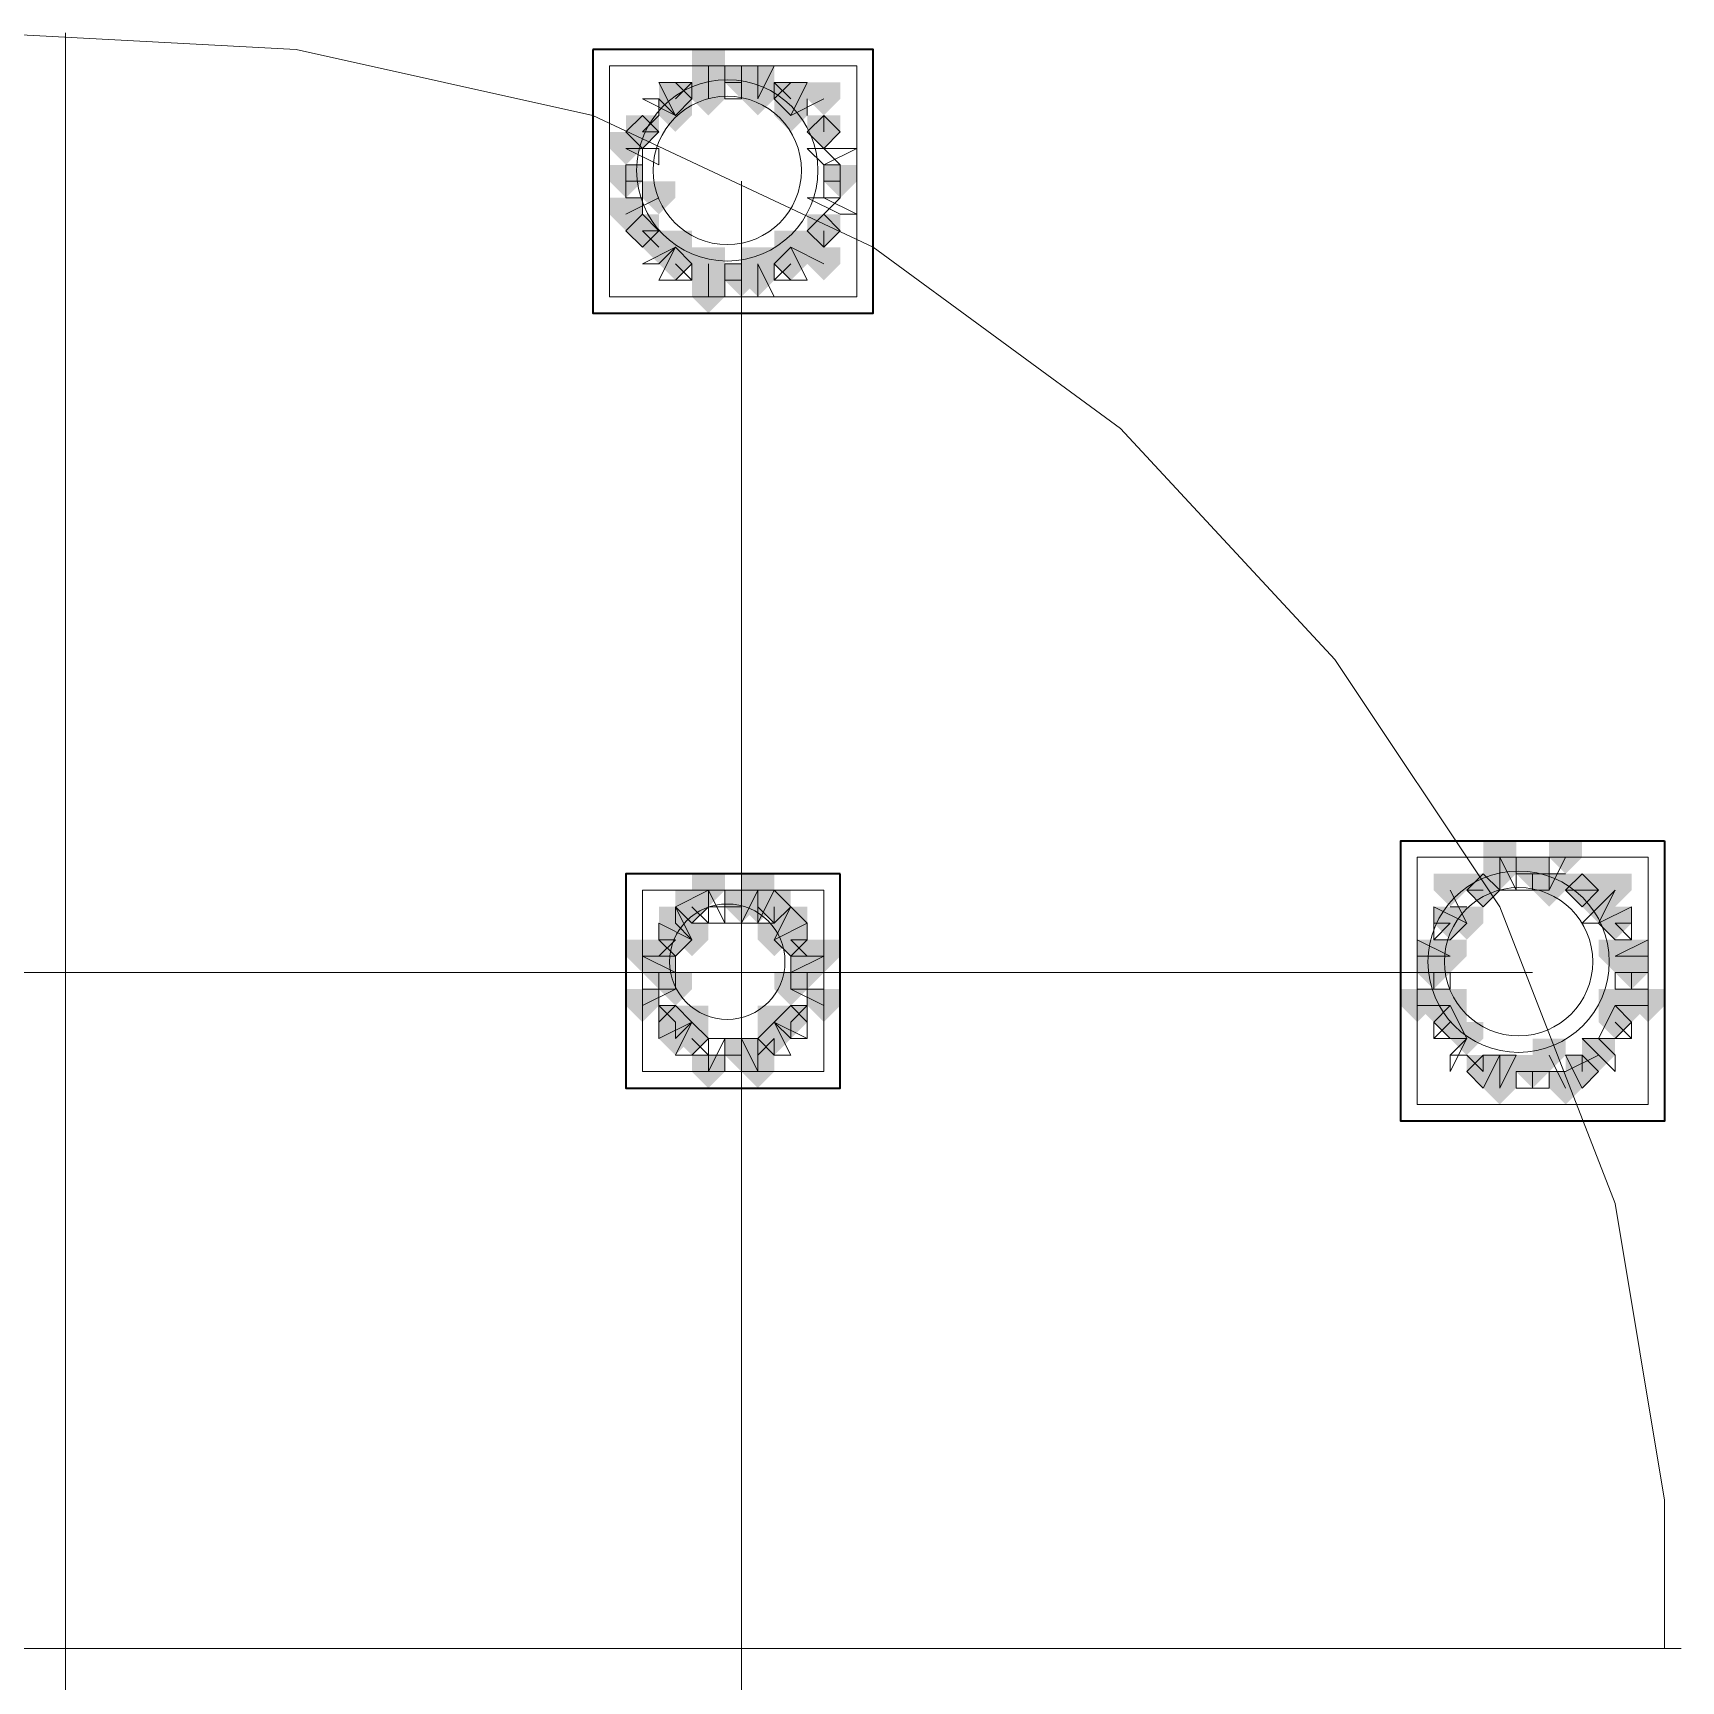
# Model space of a CAD drawing. Header units: millimetres. Extents: x 2315 to 4619, y 1334 to 1897.
# Drawn here: x 4087.93 to 4094.03, y 1554.59 to 1560.69 of the extents above; entities that cross this region are included whole.
import ezdxf

# ---------------------------------------------------------------- set-up
doc = ezdxf.new("R2010")
doc.units = ezdxf.units.MM
for name, color, linetype, true_color in [('PDF_10', 7, 'Continuous', 0x00b85c), ('PDF_AXIS', 7, 'Continuous', 0x00b85c), ('PDF_柱构件', 7, 'Continuous', 0x00b85c), ('PDF_转运站初步方案', 7, 'Continuous', 0x00b85c)]:
    doc.layers.add(name, color=color, linetype=linetype, true_color=true_color)
doc.layers.add('PDF_中心线层', color=1, linetype='Continuous')
doc.layers.add('PDF_粗实线层', color=7, linetype='Continuous')

msp = doc.modelspace()

# ---------------------------------------------------------------- hatches: boundary and pattern name
at = {"layer": 'PDF_10', "transparency": 33554559}
for points in [[(4090.5513, 1560.5703), (4090.4902, 1560.5703), (4090.4902, 1560.5093), (4090.5513, 1560.4482), (4090.6123, 1560.5093), (4090.6123, 1560.5703)], [(4090.5513, 1560.5703), (4090.4902, 1560.5703), (4090.4902, 1560.5093), (4090.5513, 1560.4482), (4090.6123, 1560.5093), (4090.6123, 1560.5703)], [(4090.3069, 1560.5093), (4090.2458, 1560.5093), (4090.2458, 1560.4482), (4090.3069, 1560.3871), (4090.368, 1560.4482), (4090.368, 1560.5093)], [(4090.3069, 1560.5093), (4090.2458, 1560.5093), (4090.2458, 1560.4482), (4090.3069, 1560.3871), (4090.368, 1560.4482), (4090.368, 1560.5093)], [(4090.7345, 1560.5093), (4090.6734, 1560.5093), (4090.6734, 1560.4482), (4090.7345, 1560.3871), (4090.7956, 1560.4482), (4090.7956, 1560.5093)], [(4090.7345, 1560.5093), (4090.6734, 1560.5093), (4090.6734, 1560.4482), (4090.7345, 1560.3871), (4090.7956, 1560.4482), (4090.7956, 1560.5093)], [(4090.1848, 1560.3871), (4090.1237, 1560.3871), (4090.1237, 1560.326), (4090.1848, 1560.2649), (4090.2458, 1560.326), (4090.2458, 1560.3871)], [(4090.1848, 1560.3871), (4090.1237, 1560.3871), (4090.1237, 1560.326), (4090.1848, 1560.2649), (4090.2458, 1560.326), (4090.2458, 1560.3871)], [(4090.8567, 1560.3871), (4090.7956, 1560.3871), (4090.7956, 1560.326), (4090.8567, 1560.2649), (4090.9177, 1560.326), (4090.9177, 1560.3871)], [(4090.8567, 1560.3871), (4090.7956, 1560.3871), (4090.7956, 1560.326), (4090.8567, 1560.2649), (4090.9177, 1560.326), (4090.9177, 1560.3871)], [(4090.8567, 1560.3871), (4090.7956, 1560.3871), (4090.7956, 1560.326), (4090.8567, 1560.2649), (4090.9177, 1560.326), (4090.9177, 1560.3871)], [(4090.1237, 1560.2039), (4090.0626, 1560.2039), (4090.0626, 1560.1428), (4090.1237, 1560.0817), (4090.1848, 1560.1428), (4090.1848, 1560.2039)], [(4090.1237, 1560.2039), (4090.0626, 1560.2039), (4090.0626, 1560.1428), (4090.1237, 1560.0817), (4090.1848, 1560.1428), (4090.1848, 1560.2039)], [(4090.9177, 1560.2039), (4090.8567, 1560.2039), (4090.8567, 1560.1428), (4090.9177, 1560.0817), (4090.9788, 1560.1428), (4090.9788, 1560.2039)], [(4090.9177, 1560.2039), (4090.8567, 1560.2039), (4090.8567, 1560.1428), (4090.9177, 1560.0817), (4090.9788, 1560.1428), (4090.9788, 1560.2039)], [(4090.1848, 1560.0206), (4090.1237, 1560.0206), (4090.1237, 1559.9595), (4090.1848, 1559.8985), (4090.2458, 1559.9595), (4090.2458, 1560.0206)], [(4090.1848, 1560.0206), (4090.1237, 1560.0206), (4090.1237, 1559.9595), (4090.1848, 1559.8985), (4090.2458, 1559.9595), (4090.2458, 1560.0206)], [(4090.8567, 1560.0206), (4090.7956, 1560.0206), (4090.7956, 1559.9595), (4090.8567, 1559.8985), (4090.9177, 1559.9595), (4090.9177, 1560.0206)], [(4090.8567, 1560.0206), (4090.7956, 1560.0206), (4090.7956, 1559.9595), (4090.8567, 1559.8985), (4090.9177, 1559.9595), (4090.9177, 1560.0206)], [(4090.8567, 1560.0206), (4090.7956, 1560.0206), (4090.7956, 1559.9595), (4090.8567, 1559.8985), (4090.9177, 1559.9595), (4090.9177, 1560.0206)], [(4090.3069, 1559.8985), (4090.2458, 1559.8985), (4090.2458, 1559.8374), (4090.3069, 1559.7763), (4090.368, 1559.8374), (4090.368, 1559.8985)], [(4090.3069, 1559.8985), (4090.2458, 1559.8985), (4090.2458, 1559.8374), (4090.3069, 1559.7763), (4090.368, 1559.8374), (4090.368, 1559.8985)], [(4090.7345, 1559.8985), (4090.6734, 1559.8985), (4090.6734, 1559.8374), (4090.7345, 1559.7763), (4090.7956, 1559.8374), (4090.7956, 1559.8985)], [(4090.7345, 1559.8985), (4090.6734, 1559.8985), (4090.6734, 1559.8374), (4090.7345, 1559.7763), (4090.7956, 1559.8374), (4090.7956, 1559.8985)], [(4090.5513, 1559.8374), (4090.4902, 1559.8374), (4090.4902, 1559.7763), (4090.5513, 1559.7152), (4090.6123, 1559.7763), (4090.6123, 1559.8374)], [(4090.5513, 1559.8374), (4090.4902, 1559.8374), (4090.4902, 1559.7763), (4090.5513, 1559.7152), (4090.6123, 1559.7763), (4090.6123, 1559.8374)], [(4093.4831, 1557.6385), (4093.4221, 1557.6385), (4093.4221, 1557.5774), (4093.4831, 1557.5163), (4093.5442, 1557.5774), (4093.5442, 1557.6385)], [(4093.4831, 1557.6385), (4093.4221, 1557.6385), (4093.4221, 1557.5774), (4093.4831, 1557.5163), (4093.5442, 1557.5774), (4093.5442, 1557.6385)], [(4093.2999, 1557.5774), (4093.2388, 1557.5774), (4093.2388, 1557.5163), (4093.2999, 1557.4552), (4093.361, 1557.5163), (4093.361, 1557.5774)], [(4093.2999, 1557.5774), (4093.2388, 1557.5774), (4093.2388, 1557.5163), (4093.2999, 1557.4552), (4093.361, 1557.5163), (4093.361, 1557.5774)], [(4093.2999, 1557.5774), (4093.2388, 1557.5774), (4093.2388, 1557.5163), (4093.2999, 1557.4552), (4093.361, 1557.5163), (4093.361, 1557.5774)], [(4093.6664, 1557.5774), (4093.6053, 1557.5774), (4093.6053, 1557.5163), (4093.6664, 1557.4552), (4093.7275, 1557.5163), (4093.7275, 1557.5774)], [(4093.6664, 1557.5774), (4093.6053, 1557.5774), (4093.6053, 1557.5163), (4093.6664, 1557.4552), (4093.7275, 1557.5163), (4093.7275, 1557.5774)], [(4093.6664, 1557.5774), (4093.6053, 1557.5774), (4093.6053, 1557.5163), (4093.6664, 1557.4552), (4093.7275, 1557.5163), (4093.7275, 1557.5774)], [(4090.368, 1557.5163), (4090.3069, 1557.5163), (4090.3069, 1557.4552), (4090.368, 1557.3941), (4090.4291, 1557.4552), (4090.4291, 1557.5163)], [(4090.368, 1557.5163), (4090.3069, 1557.5163), (4090.3069, 1557.4552), (4090.368, 1557.3941), (4090.4291, 1557.4552), (4090.4291, 1557.5163)], [(4090.5513, 1557.5163), (4090.4902, 1557.5163), (4090.4902, 1557.4552), (4090.5513, 1557.3941), (4090.6123, 1557.4552), (4090.6123, 1557.5163)], [(4090.5513, 1557.5163), (4090.4902, 1557.5163), (4090.4902, 1557.4552), (4090.5513, 1557.3941), (4090.6123, 1557.4552), (4090.6123, 1557.5163)], [(4090.6734, 1557.5163), (4090.6123, 1557.5163), (4090.6123, 1557.4552), (4090.6734, 1557.3941), (4090.7345, 1557.4552), (4090.7345, 1557.5163)], [(4090.6734, 1557.5163), (4090.6123, 1557.5163), (4090.6123, 1557.4552), (4090.6734, 1557.3941), (4090.7345, 1557.4552), (4090.7345, 1557.5163)], [(4093.1777, 1557.4552), (4093.1167, 1557.4552), (4093.1167, 1557.3941), (4093.1777, 1557.333), (4093.2388, 1557.3941), (4093.2388, 1557.4552)], [(4093.1777, 1557.4552), (4093.1167, 1557.4552), (4093.1167, 1557.3941), (4093.1777, 1557.333), (4093.2388, 1557.3941), (4093.2388, 1557.4552)], [(4093.7885, 1557.4552), (4093.7275, 1557.4552), (4093.7275, 1557.3941), (4093.7885, 1557.333), (4093.8496, 1557.3941), (4093.8496, 1557.4552)], [(4093.7885, 1557.4552), (4093.7275, 1557.4552), (4093.7275, 1557.3941), (4093.7885, 1557.333), (4093.8496, 1557.3941), (4093.8496, 1557.4552)], [(4090.3069, 1557.3941), (4090.2458, 1557.3941), (4090.2458, 1557.333), (4090.3069, 1557.272), (4090.368, 1557.333), (4090.368, 1557.3941)], [(4090.3069, 1557.3941), (4090.2458, 1557.3941), (4090.2458, 1557.333), (4090.3069, 1557.272), (4090.368, 1557.333), (4090.368, 1557.3941)], [(4090.7345, 1557.3941), (4090.6734, 1557.3941), (4090.6734, 1557.333), (4090.7345, 1557.272), (4090.7956, 1557.333), (4090.7956, 1557.3941)], [(4090.7345, 1557.3941), (4090.6734, 1557.3941), (4090.6734, 1557.333), (4090.7345, 1557.272), (4090.7956, 1557.333), (4090.7956, 1557.3941)], [(4090.2458, 1557.272), (4090.1848, 1557.272), (4090.1848, 1557.2109), (4090.2458, 1557.1498), (4090.3069, 1557.2109), (4090.3069, 1557.272)], [(4090.2458, 1557.272), (4090.1848, 1557.272), (4090.1848, 1557.2109), (4090.2458, 1557.1498), (4090.3069, 1557.2109), (4090.3069, 1557.272)], [(4090.2458, 1557.272), (4090.1848, 1557.272), (4090.1848, 1557.2109), (4090.2458, 1557.1498), (4090.3069, 1557.2109), (4090.3069, 1557.272)], [(4090.7956, 1557.272), (4090.7345, 1557.272), (4090.7345, 1557.2109), (4090.7956, 1557.1498), (4090.8567, 1557.2109), (4090.8567, 1557.272)], [(4090.7956, 1557.272), (4090.7345, 1557.272), (4090.7345, 1557.2109), (4090.7956, 1557.1498), (4090.8567, 1557.2109), (4090.8567, 1557.272)], [(4090.7956, 1557.272), (4090.7345, 1557.272), (4090.7345, 1557.2109), (4090.7956, 1557.1498), (4090.8567, 1557.2109), (4090.8567, 1557.272)], [(4093.1167, 1557.272), (4093.0556, 1557.272), (4093.0556, 1557.2109), (4093.1167, 1557.1498), (4093.1777, 1557.2109), (4093.1777, 1557.272)], [(4093.1167, 1557.272), (4093.0556, 1557.272), (4093.0556, 1557.2109), (4093.1167, 1557.1498), (4093.1777, 1557.2109), (4093.1777, 1557.272)], [(4093.8496, 1557.272), (4093.7885, 1557.272), (4093.7885, 1557.2109), (4093.8496, 1557.1498), (4093.9107, 1557.2109), (4093.9107, 1557.272)], [(4093.8496, 1557.272), (4093.7885, 1557.272), (4093.7885, 1557.2109), (4093.8496, 1557.1498), (4093.9107, 1557.2109), (4093.9107, 1557.272)], [(4093.8496, 1557.272), (4093.7885, 1557.272), (4093.7885, 1557.2109), (4093.8496, 1557.1498), (4093.9107, 1557.2109), (4093.9107, 1557.272)], [(4090.3069, 1557.0887), (4090.2458, 1557.0887), (4090.2458, 1557.0276), (4090.3069, 1556.9666), (4090.368, 1557.0276), (4090.368, 1557.0887)], [(4090.3069, 1557.0887), (4090.2458, 1557.0887), (4090.2458, 1557.0276), (4090.3069, 1556.9666), (4090.368, 1557.0276), (4090.368, 1557.0887)], [(4090.7345, 1557.0887), (4090.6734, 1557.0887), (4090.6734, 1557.0276), (4090.7345, 1556.9666), (4090.7956, 1557.0276), (4090.7956, 1557.0887)], [(4090.7345, 1557.0887), (4090.6734, 1557.0887), (4090.6734, 1557.0276), (4090.7345, 1556.9666), (4090.7956, 1557.0276), (4090.7956, 1557.0887)], [(4093.1777, 1557.0887), (4093.1167, 1557.0887), (4093.1167, 1557.0276), (4093.1777, 1556.9666), (4093.2388, 1557.0276), (4093.2388, 1557.0887)], [(4093.1777, 1557.0887), (4093.1167, 1557.0887), (4093.1167, 1557.0276), (4093.1777, 1556.9666), (4093.2388, 1557.0276), (4093.2388, 1557.0887)], [(4093.7885, 1557.0887), (4093.7275, 1557.0887), (4093.7275, 1557.0276), (4093.7885, 1556.9666), (4093.8496, 1557.0276), (4093.8496, 1557.0887)], [(4093.7885, 1557.0887), (4093.7275, 1557.0887), (4093.7275, 1557.0276), (4093.7885, 1556.9666), (4093.8496, 1557.0276), (4093.8496, 1557.0887)], [(4090.368, 1557.0276), (4090.3069, 1557.0276), (4090.3069, 1556.9666), (4090.368, 1556.9055), (4090.4291, 1556.9666), (4090.4291, 1557.0276)], [(4090.368, 1557.0276), (4090.3069, 1557.0276), (4090.3069, 1556.9666), (4090.368, 1556.9055), (4090.4291, 1556.9666), (4090.4291, 1557.0276)], [(4090.6734, 1557.0276), (4090.6123, 1557.0276), (4090.6123, 1556.9666), (4090.6734, 1556.9055), (4090.7345, 1556.9666), (4090.7345, 1557.0276)], [(4090.6734, 1557.0276), (4090.6123, 1557.0276), (4090.6123, 1556.9666), (4090.6734, 1556.9055), (4090.7345, 1556.9666), (4090.7345, 1557.0276)], [(4090.5513, 1556.9666), (4090.4902, 1556.9666), (4090.4902, 1556.9055), (4090.5513, 1556.8444), (4090.6123, 1556.9055), (4090.6123, 1556.9666)], [(4090.5513, 1556.9666), (4090.4902, 1556.9666), (4090.4902, 1556.9055), (4090.5513, 1556.8444), (4090.6123, 1556.9055), (4090.6123, 1556.9666)], [(4093.2999, 1556.9055), (4093.2388, 1556.9055), (4093.2388, 1556.8444), (4093.2999, 1556.7833), (4093.361, 1556.8444), (4093.361, 1556.9055)], [(4093.2999, 1556.9055), (4093.2388, 1556.9055), (4093.2388, 1556.8444), (4093.2999, 1556.7833), (4093.361, 1556.8444), (4093.361, 1556.9055)], [(4093.4831, 1556.9055), (4093.4221, 1556.9055), (4093.4221, 1556.8444), (4093.4831, 1556.7833), (4093.5442, 1556.8444), (4093.5442, 1556.9055)], [(4093.4831, 1556.9055), (4093.4221, 1556.9055), (4093.4221, 1556.8444), (4093.4831, 1556.7833), (4093.5442, 1556.8444), (4093.5442, 1556.9055)], [(4093.6664, 1556.9055), (4093.6053, 1556.9055), (4093.6053, 1556.8444), (4093.6664, 1556.7833), (4093.7275, 1556.8444), (4093.7275, 1556.9055)], [(4093.6664, 1556.9055), (4093.6053, 1556.9055), (4093.6053, 1556.8444), (4093.6664, 1556.7833), (4093.7275, 1556.8444), (4093.7275, 1556.9055)]]:
    msp.add_hatch(color=256, dxfattribs=at).paths.add_polyline_path(points)
at = {"layer": 'PDF_柱构件', "transparency": 33554559}
for points in [[(4090.4291, 1560.6314), (4090.368, 1560.6314), (4090.368, 1560.5703), (4090.4291, 1560.5093), (4090.4902, 1560.5703), (4090.4902, 1560.6314)], [(4090.4291, 1560.5703), (4090.368, 1560.5703), (4090.368, 1560.5093), (4090.4291, 1560.4482), (4090.4902, 1560.5093), (4090.4902, 1560.5703)], [(4090.6123, 1560.5703), (4090.5513, 1560.5703), (4090.5513, 1560.5093), (4090.6123, 1560.4482), (4090.6734, 1560.5093), (4090.6734, 1560.5703)], [(4090.4291, 1560.5093), (4090.368, 1560.5093), (4090.368, 1560.4482), (4090.4291, 1560.3871), (4090.4902, 1560.4482), (4090.4902, 1560.5093)], [(4090.6123, 1560.5093), (4090.5513, 1560.5093), (4090.5513, 1560.4482), (4090.6123, 1560.3871), (4090.6734, 1560.4482), (4090.6734, 1560.5093)], [(4090.8567, 1560.5093), (4090.7956, 1560.5093), (4090.7956, 1560.4482), (4090.8567, 1560.3871), (4090.9177, 1560.4482), (4090.9177, 1560.5093)], [(4090.3069, 1560.4482), (4090.2458, 1560.4482), (4090.2458, 1560.3871), (4090.3069, 1560.326), (4090.368, 1560.3871), (4090.368, 1560.4482)], [(4090.7345, 1560.4482), (4090.6734, 1560.4482), (4090.6734, 1560.3871), (4090.7345, 1560.326), (4090.7956, 1560.3871), (4090.7956, 1560.4482)], [(4090.1237, 1560.326), (4090.0626, 1560.326), (4090.0626, 1560.2649), (4090.1237, 1560.2039), (4090.1848, 1560.2649), (4090.1848, 1560.326)], [(4090.2458, 1560.1428), (4090.1848, 1560.1428), (4090.1848, 1560.0817), (4090.2458, 1560.0206), (4090.3069, 1560.0817), (4090.3069, 1560.1428)], [(4090.1237, 1560.0817), (4090.0626, 1560.0817), (4090.0626, 1560.0206), (4090.1237, 1559.9595), (4090.1848, 1560.0206), (4090.1848, 1560.0817)], [(4090.2458, 1559.9595), (4090.1848, 1559.9595), (4090.1848, 1559.8985), (4090.2458, 1559.8374), (4090.3069, 1559.8985), (4090.3069, 1559.9595)], [(4090.3069, 1559.9595), (4090.2458, 1559.9595), (4090.2458, 1559.8985), (4090.3069, 1559.8374), (4090.368, 1559.8985), (4090.368, 1559.9595)], [(4090.7345, 1559.9595), (4090.6734, 1559.9595), (4090.6734, 1559.8985), (4090.7345, 1559.8374), (4090.7956, 1559.8985), (4090.7956, 1559.9595)], [(4090.7956, 1559.9595), (4090.7345, 1559.9595), (4090.7345, 1559.8985), (4090.7956, 1559.8374), (4090.8567, 1559.8985), (4090.8567, 1559.9595)], [(4090.4291, 1559.8985), (4090.368, 1559.8985), (4090.368, 1559.8374), (4090.4291, 1559.7763), (4090.4902, 1559.8374), (4090.4902, 1559.8985)], [(4090.6123, 1559.8985), (4090.5513, 1559.8985), (4090.5513, 1559.8374), (4090.6123, 1559.7763), (4090.6734, 1559.8374), (4090.6734, 1559.8985)], [(4090.8567, 1559.8985), (4090.7956, 1559.8985), (4090.7956, 1559.8374), (4090.8567, 1559.7763), (4090.9177, 1559.8374), (4090.9177, 1559.8985)], [(4090.4291, 1559.8374), (4090.368, 1559.8374), (4090.368, 1559.7763), (4090.4291, 1559.7152), (4090.4902, 1559.7763), (4090.4902, 1559.8374)], [(4090.6123, 1559.8374), (4090.5513, 1559.8374), (4090.5513, 1559.7763), (4090.6123, 1559.7152), (4090.6734, 1559.7763), (4090.6734, 1559.8374)], [(4090.4291, 1559.7763), (4090.368, 1559.7763), (4090.368, 1559.7152), (4090.4291, 1559.6541), (4090.4902, 1559.7152), (4090.4902, 1559.7763)], [(4093.361, 1557.6995), (4093.2999, 1557.6995), (4093.2999, 1557.6385), (4093.361, 1557.5774), (4093.4221, 1557.6385), (4093.4221, 1557.6995)], [(4093.6053, 1557.6995), (4093.5442, 1557.6995), (4093.5442, 1557.6385), (4093.6053, 1557.5774), (4093.6664, 1557.6385), (4093.6664, 1557.6995)], [(4093.361, 1557.6385), (4093.2999, 1557.6385), (4093.2999, 1557.5774), (4093.361, 1557.5163), (4093.4221, 1557.5774), (4093.4221, 1557.6385)], [(4090.4291, 1557.5774), (4090.368, 1557.5774), (4090.368, 1557.5163), (4090.4291, 1557.4552), (4090.4902, 1557.5163), (4090.4902, 1557.5774)], [(4090.6123, 1557.5774), (4090.5513, 1557.5774), (4090.5513, 1557.5163), (4090.6123, 1557.4552), (4090.6734, 1557.5163), (4090.6734, 1557.5774)], [(4093.1777, 1557.5774), (4093.1167, 1557.5774), (4093.1167, 1557.5163), (4093.1777, 1557.4552), (4093.2388, 1557.5163), (4093.2388, 1557.5774)], [(4093.5442, 1557.5774), (4093.4831, 1557.5774), (4093.4831, 1557.5163), (4093.5442, 1557.4552), (4093.6053, 1557.5163), (4093.6053, 1557.5774)], [(4093.7885, 1557.5774), (4093.7275, 1557.5774), (4093.7275, 1557.5163), (4093.7885, 1557.4552), (4093.8496, 1557.5163), (4093.8496, 1557.5774)], [(4090.6123, 1557.5163), (4090.5513, 1557.5163), (4090.5513, 1557.4552), (4090.6123, 1557.3941), (4090.6734, 1557.4552), (4090.6734, 1557.5163)], [(4093.7275, 1557.5163), (4093.6664, 1557.5163), (4093.6664, 1557.4552), (4093.7275, 1557.3941), (4093.7885, 1557.4552), (4093.7885, 1557.5163)], [(4090.3069, 1557.4552), (4090.2458, 1557.4552), (4090.2458, 1557.3941), (4090.3069, 1557.333), (4090.368, 1557.3941), (4090.368, 1557.4552)], [(4090.7345, 1557.4552), (4090.6734, 1557.4552), (4090.6734, 1557.3941), (4090.7345, 1557.333), (4090.7956, 1557.3941), (4090.7956, 1557.4552)], [(4093.2388, 1557.4552), (4093.1777, 1557.4552), (4093.1777, 1557.3941), (4093.2388, 1557.333), (4093.2999, 1557.3941), (4093.2999, 1557.4552)], [(4090.368, 1557.3941), (4090.3069, 1557.3941), (4090.3069, 1557.333), (4090.368, 1557.272), (4090.4291, 1557.333), (4090.4291, 1557.3941)], [(4090.6734, 1557.3941), (4090.6123, 1557.3941), (4090.6123, 1557.333), (4090.6734, 1557.272), (4090.7345, 1557.333), (4090.7345, 1557.3941)], [(4090.1848, 1557.333), (4090.1237, 1557.333), (4090.1237, 1557.272), (4090.1848, 1557.2109), (4090.2458, 1557.272), (4090.2458, 1557.333)], [(4090.2458, 1557.333), (4090.1848, 1557.333), (4090.1848, 1557.272), (4090.2458, 1557.2109), (4090.3069, 1557.272), (4090.3069, 1557.333)], [(4090.7956, 1557.333), (4090.7345, 1557.333), (4090.7345, 1557.272), (4090.7956, 1557.2109), (4090.8567, 1557.272), (4090.8567, 1557.333)], [(4090.8567, 1557.333), (4090.7956, 1557.333), (4090.7956, 1557.272), (4090.8567, 1557.2109), (4090.9177, 1557.272), (4090.9177, 1557.333)], [(4093.1167, 1557.333), (4093.0556, 1557.333), (4093.0556, 1557.272), (4093.1167, 1557.2109), (4093.1777, 1557.272), (4093.1777, 1557.333)], [(4093.1777, 1557.333), (4093.1167, 1557.333), (4093.1167, 1557.272), (4093.1777, 1557.2109), (4093.2388, 1557.272), (4093.2388, 1557.333)], [(4093.7885, 1557.333), (4093.7275, 1557.333), (4093.7275, 1557.272), (4093.7885, 1557.2109), (4093.8496, 1557.272), (4093.8496, 1557.333)], [(4093.8496, 1557.333), (4093.7885, 1557.333), (4093.7885, 1557.272), (4093.8496, 1557.2109), (4093.9107, 1557.272), (4093.9107, 1557.333)], [(4090.3069, 1557.2109), (4090.2458, 1557.2109), (4090.2458, 1557.1498), (4090.3069, 1557.0887), (4090.368, 1557.1498), (4090.368, 1557.2109)], [(4090.7345, 1557.2109), (4090.6734, 1557.2109), (4090.6734, 1557.1498), (4090.7345, 1557.0887), (4090.7956, 1557.1498), (4090.7956, 1557.2109)], [(4090.1848, 1557.1498), (4090.1237, 1557.1498), (4090.1237, 1557.0887), (4090.1848, 1557.0276), (4090.2458, 1557.0887), (4090.2458, 1557.1498)], [(4090.8567, 1557.1498), (4090.7956, 1557.1498), (4090.7956, 1557.0887), (4090.8567, 1557.0276), (4090.9177, 1557.0887), (4090.9177, 1557.1498)], [(4093.0556, 1557.1498), (4092.9945, 1557.1498), (4092.9945, 1557.0887), (4093.0556, 1557.0276), (4093.1167, 1557.0887), (4093.1167, 1557.1498)], [(4093.1167, 1557.1498), (4093.0556, 1557.1498), (4093.0556, 1557.0887), (4093.1167, 1557.0276), (4093.1777, 1557.0887), (4093.1777, 1557.1498)], [(4093.1777, 1557.1498), (4093.1167, 1557.1498), (4093.1167, 1557.0887), (4093.1777, 1557.0276), (4093.2388, 1557.0887), (4093.2388, 1557.1498)], [(4093.7885, 1557.1498), (4093.7275, 1557.1498), (4093.7275, 1557.0887), (4093.7885, 1557.0276), (4093.8496, 1557.0887), (4093.8496, 1557.1498)], [(4093.8496, 1557.1498), (4093.7885, 1557.1498), (4093.7885, 1557.0887), (4093.8496, 1557.0276), (4093.9107, 1557.0887), (4093.9107, 1557.1498)], [(4093.9107, 1557.1498), (4093.8496, 1557.1498), (4093.8496, 1557.0887), (4093.9107, 1557.0276), (4093.9718, 1557.0887), (4093.9718, 1557.1498)], [(4090.368, 1557.0887), (4090.3069, 1557.0887), (4090.3069, 1557.0276), (4090.368, 1556.9666), (4090.4291, 1557.0276), (4090.4291, 1557.0887)], [(4090.6734, 1557.0887), (4090.6123, 1557.0887), (4090.6123, 1557.0276), (4090.6734, 1556.9666), (4090.7345, 1557.0276), (4090.7345, 1557.0887)], [(4090.3069, 1557.0276), (4090.2458, 1557.0276), (4090.2458, 1556.9666), (4090.3069, 1556.9055), (4090.368, 1556.9666), (4090.368, 1557.0276)], [(4093.2388, 1557.0276), (4093.1777, 1557.0276), (4093.1777, 1556.9666), (4093.2388, 1556.9055), (4093.2999, 1556.9666), (4093.2999, 1557.0276)], [(4090.6123, 1556.9666), (4090.5513, 1556.9666), (4090.5513, 1556.9055), (4090.6123, 1556.8444), (4090.6734, 1556.9055), (4090.6734, 1556.9666)], [(4093.5442, 1556.9666), (4093.4831, 1556.9666), (4093.4831, 1556.9055), (4093.5442, 1556.8444), (4093.6053, 1556.9055), (4093.6053, 1556.9666)], [(4093.7275, 1556.9666), (4093.6664, 1556.9666), (4093.6664, 1556.9055), (4093.7275, 1556.8444), (4093.7885, 1556.9055), (4093.7885, 1556.9666)], [(4090.4291, 1556.9055), (4090.368, 1556.9055), (4090.368, 1556.8444), (4090.4291, 1556.7833), (4090.4902, 1556.8444), (4090.4902, 1556.9055)], [(4090.6123, 1556.9055), (4090.5513, 1556.9055), (4090.5513, 1556.8444), (4090.6123, 1556.7833), (4090.6734, 1556.8444), (4090.6734, 1556.9055)], [(4093.361, 1556.9055), (4093.2999, 1556.9055), (4093.2999, 1556.8444), (4093.361, 1556.7833), (4093.4221, 1556.8444), (4093.4221, 1556.9055)], [(4093.361, 1556.8444), (4093.2999, 1556.8444), (4093.2999, 1556.7833), (4093.361, 1556.7222), (4093.4221, 1556.7833), (4093.4221, 1556.8444)], [(4093.6053, 1556.8444), (4093.5442, 1556.8444), (4093.5442, 1556.7833), (4093.6053, 1556.7222), (4093.6664, 1556.7833), (4093.6664, 1556.8444)]]:
    msp.add_hatch(color=256, dxfattribs=at).paths.add_polyline_path(points)
at = {"layer": 'PDF_转运站初步方案', "transparency": 33554559}
for points in [[(4090.5513, 1560.5703), (4090.4902, 1560.5703), (4090.4902, 1560.5093), (4090.5513, 1560.4482), (4090.6123, 1560.5093), (4090.6123, 1560.5703)], [(4090.5513, 1560.5703), (4090.4902, 1560.5703), (4090.4902, 1560.5093), (4090.5513, 1560.4482), (4090.6123, 1560.5093), (4090.6123, 1560.5703)], [(4090.3069, 1560.5093), (4090.2458, 1560.5093), (4090.2458, 1560.4482), (4090.3069, 1560.3871), (4090.368, 1560.4482), (4090.368, 1560.5093)], [(4090.3069, 1560.5093), (4090.2458, 1560.5093), (4090.2458, 1560.4482), (4090.3069, 1560.3871), (4090.368, 1560.4482), (4090.368, 1560.5093)], [(4090.7345, 1560.5093), (4090.6734, 1560.5093), (4090.6734, 1560.4482), (4090.7345, 1560.3871), (4090.7956, 1560.4482), (4090.7956, 1560.5093)], [(4090.7345, 1560.5093), (4090.6734, 1560.5093), (4090.6734, 1560.4482), (4090.7345, 1560.3871), (4090.7956, 1560.4482), (4090.7956, 1560.5093)], [(4090.1848, 1560.3871), (4090.1237, 1560.3871), (4090.1237, 1560.326), (4090.1848, 1560.2649), (4090.2458, 1560.326), (4090.2458, 1560.3871)], [(4090.1848, 1560.3871), (4090.1237, 1560.3871), (4090.1237, 1560.326), (4090.1848, 1560.2649), (4090.2458, 1560.326), (4090.2458, 1560.3871)], [(4090.8567, 1560.3871), (4090.7956, 1560.3871), (4090.7956, 1560.326), (4090.8567, 1560.2649), (4090.9177, 1560.326), (4090.9177, 1560.3871)], [(4090.8567, 1560.3871), (4090.7956, 1560.3871), (4090.7956, 1560.326), (4090.8567, 1560.2649), (4090.9177, 1560.326), (4090.9177, 1560.3871)], [(4090.1237, 1560.2039), (4090.0626, 1560.2039), (4090.0626, 1560.1428), (4090.1237, 1560.0817), (4090.1848, 1560.1428), (4090.1848, 1560.2039)], [(4090.1237, 1560.2039), (4090.0626, 1560.2039), (4090.0626, 1560.1428), (4090.1237, 1560.0817), (4090.1848, 1560.1428), (4090.1848, 1560.2039)], [(4090.9177, 1560.2039), (4090.8567, 1560.2039), (4090.8567, 1560.1428), (4090.9177, 1560.0817), (4090.9788, 1560.1428), (4090.9788, 1560.2039)], [(4090.9177, 1560.2039), (4090.8567, 1560.2039), (4090.8567, 1560.1428), (4090.9177, 1560.0817), (4090.9788, 1560.1428), (4090.9788, 1560.2039)], [(4090.1848, 1560.0206), (4090.1237, 1560.0206), (4090.1237, 1559.9595), (4090.1848, 1559.8985), (4090.2458, 1559.9595), (4090.2458, 1560.0206)], [(4090.1848, 1560.0206), (4090.1237, 1560.0206), (4090.1237, 1559.9595), (4090.1848, 1559.8985), (4090.2458, 1559.9595), (4090.2458, 1560.0206)], [(4090.8567, 1560.0206), (4090.7956, 1560.0206), (4090.7956, 1559.9595), (4090.8567, 1559.8985), (4090.9177, 1559.9595), (4090.9177, 1560.0206)], [(4090.8567, 1560.0206), (4090.7956, 1560.0206), (4090.7956, 1559.9595), (4090.8567, 1559.8985), (4090.9177, 1559.9595), (4090.9177, 1560.0206)], [(4090.3069, 1559.8985), (4090.2458, 1559.8985), (4090.2458, 1559.8374), (4090.3069, 1559.7763), (4090.368, 1559.8374), (4090.368, 1559.8985)], [(4090.3069, 1559.8985), (4090.2458, 1559.8985), (4090.2458, 1559.8374), (4090.3069, 1559.7763), (4090.368, 1559.8374), (4090.368, 1559.8985)], [(4090.7345, 1559.8985), (4090.6734, 1559.8985), (4090.6734, 1559.8374), (4090.7345, 1559.7763), (4090.7956, 1559.8374), (4090.7956, 1559.8985)], [(4090.7345, 1559.8985), (4090.6734, 1559.8985), (4090.6734, 1559.8374), (4090.7345, 1559.7763), (4090.7956, 1559.8374), (4090.7956, 1559.8985)], [(4090.5513, 1559.8374), (4090.4902, 1559.8374), (4090.4902, 1559.7763), (4090.5513, 1559.7152), (4090.6123, 1559.7763), (4090.6123, 1559.8374)], [(4090.5513, 1559.8374), (4090.4902, 1559.8374), (4090.4902, 1559.7763), (4090.5513, 1559.7152), (4090.6123, 1559.7763), (4090.6123, 1559.8374)], [(4093.4831, 1557.6385), (4093.4221, 1557.6385), (4093.4221, 1557.5774), (4093.4831, 1557.5163), (4093.5442, 1557.5774), (4093.5442, 1557.6385)], [(4093.4831, 1557.6385), (4093.4221, 1557.6385), (4093.4221, 1557.5774), (4093.4831, 1557.5163), (4093.5442, 1557.5774), (4093.5442, 1557.6385)], [(4093.2999, 1557.5774), (4093.2388, 1557.5774), (4093.2388, 1557.5163), (4093.2999, 1557.4552), (4093.361, 1557.5163), (4093.361, 1557.5774)], [(4093.2999, 1557.5774), (4093.2388, 1557.5774), (4093.2388, 1557.5163), (4093.2999, 1557.4552), (4093.361, 1557.5163), (4093.361, 1557.5774)], [(4093.6664, 1557.5774), (4093.6053, 1557.5774), (4093.6053, 1557.5163), (4093.6664, 1557.4552), (4093.7275, 1557.5163), (4093.7275, 1557.5774)], [(4093.6664, 1557.5774), (4093.6053, 1557.5774), (4093.6053, 1557.5163), (4093.6664, 1557.4552), (4093.7275, 1557.5163), (4093.7275, 1557.5774)], [(4090.368, 1557.5163), (4090.3069, 1557.5163), (4090.3069, 1557.4552), (4090.368, 1557.3941), (4090.4291, 1557.4552), (4090.4291, 1557.5163)], [(4090.368, 1557.5163), (4090.3069, 1557.5163), (4090.3069, 1557.4552), (4090.368, 1557.3941), (4090.4291, 1557.4552), (4090.4291, 1557.5163)], [(4090.5513, 1557.5163), (4090.4902, 1557.5163), (4090.4902, 1557.4552), (4090.5513, 1557.3941), (4090.6123, 1557.4552), (4090.6123, 1557.5163)], [(4090.5513, 1557.5163), (4090.4902, 1557.5163), (4090.4902, 1557.4552), (4090.5513, 1557.3941), (4090.6123, 1557.4552), (4090.6123, 1557.5163)], [(4090.6734, 1557.5163), (4090.6123, 1557.5163), (4090.6123, 1557.4552), (4090.6734, 1557.3941), (4090.7345, 1557.4552), (4090.7345, 1557.5163)], [(4090.6734, 1557.5163), (4090.6123, 1557.5163), (4090.6123, 1557.4552), (4090.6734, 1557.3941), (4090.7345, 1557.4552), (4090.7345, 1557.5163)], [(4093.1777, 1557.4552), (4093.1167, 1557.4552), (4093.1167, 1557.3941), (4093.1777, 1557.333), (4093.2388, 1557.3941), (4093.2388, 1557.4552)], [(4093.1777, 1557.4552), (4093.1167, 1557.4552), (4093.1167, 1557.3941), (4093.1777, 1557.333), (4093.2388, 1557.3941), (4093.2388, 1557.4552)], [(4093.7885, 1557.4552), (4093.7275, 1557.4552), (4093.7275, 1557.3941), (4093.7885, 1557.333), (4093.8496, 1557.3941), (4093.8496, 1557.4552)], [(4093.7885, 1557.4552), (4093.7275, 1557.4552), (4093.7275, 1557.3941), (4093.7885, 1557.333), (4093.8496, 1557.3941), (4093.8496, 1557.4552)], [(4090.3069, 1557.3941), (4090.2458, 1557.3941), (4090.2458, 1557.333), (4090.3069, 1557.272), (4090.368, 1557.333), (4090.368, 1557.3941)], [(4090.3069, 1557.3941), (4090.2458, 1557.3941), (4090.2458, 1557.333), (4090.3069, 1557.272), (4090.368, 1557.333), (4090.368, 1557.3941)], [(4090.7345, 1557.3941), (4090.6734, 1557.3941), (4090.6734, 1557.333), (4090.7345, 1557.272), (4090.7956, 1557.333), (4090.7956, 1557.3941)], [(4090.7345, 1557.3941), (4090.6734, 1557.3941), (4090.6734, 1557.333), (4090.7345, 1557.272), (4090.7956, 1557.333), (4090.7956, 1557.3941)], [(4090.2458, 1557.272), (4090.1848, 1557.272), (4090.1848, 1557.2109), (4090.2458, 1557.1498), (4090.3069, 1557.2109), (4090.3069, 1557.272)], [(4090.2458, 1557.272), (4090.1848, 1557.272), (4090.1848, 1557.2109), (4090.2458, 1557.1498), (4090.3069, 1557.2109), (4090.3069, 1557.272)], [(4090.7956, 1557.272), (4090.7345, 1557.272), (4090.7345, 1557.2109), (4090.7956, 1557.1498), (4090.8567, 1557.2109), (4090.8567, 1557.272)], [(4090.7956, 1557.272), (4090.7345, 1557.272), (4090.7345, 1557.2109), (4090.7956, 1557.1498), (4090.8567, 1557.2109), (4090.8567, 1557.272)], [(4093.1167, 1557.272), (4093.0556, 1557.272), (4093.0556, 1557.2109), (4093.1167, 1557.1498), (4093.1777, 1557.2109), (4093.1777, 1557.272)], [(4093.1167, 1557.272), (4093.0556, 1557.272), (4093.0556, 1557.2109), (4093.1167, 1557.1498), (4093.1777, 1557.2109), (4093.1777, 1557.272)], [(4093.8496, 1557.272), (4093.7885, 1557.272), (4093.7885, 1557.2109), (4093.8496, 1557.1498), (4093.9107, 1557.2109), (4093.9107, 1557.272)], [(4093.8496, 1557.272), (4093.7885, 1557.272), (4093.7885, 1557.2109), (4093.8496, 1557.1498), (4093.9107, 1557.2109), (4093.9107, 1557.272)], [(4090.3069, 1557.0887), (4090.2458, 1557.0887), (4090.2458, 1557.0276), (4090.3069, 1556.9666), (4090.368, 1557.0276), (4090.368, 1557.0887)], [(4090.3069, 1557.0887), (4090.2458, 1557.0887), (4090.2458, 1557.0276), (4090.3069, 1556.9666), (4090.368, 1557.0276), (4090.368, 1557.0887)], [(4090.7345, 1557.0887), (4090.6734, 1557.0887), (4090.6734, 1557.0276), (4090.7345, 1556.9666), (4090.7956, 1557.0276), (4090.7956, 1557.0887)], [(4090.7345, 1557.0887), (4090.6734, 1557.0887), (4090.6734, 1557.0276), (4090.7345, 1556.9666), (4090.7956, 1557.0276), (4090.7956, 1557.0887)], [(4093.1777, 1557.0887), (4093.1167, 1557.0887), (4093.1167, 1557.0276), (4093.1777, 1556.9666), (4093.2388, 1557.0276), (4093.2388, 1557.0887)], [(4093.1777, 1557.0887), (4093.1167, 1557.0887), (4093.1167, 1557.0276), (4093.1777, 1556.9666), (4093.2388, 1557.0276), (4093.2388, 1557.0887)], [(4093.7885, 1557.0887), (4093.7275, 1557.0887), (4093.7275, 1557.0276), (4093.7885, 1556.9666), (4093.8496, 1557.0276), (4093.8496, 1557.0887)], [(4093.7885, 1557.0887), (4093.7275, 1557.0887), (4093.7275, 1557.0276), (4093.7885, 1556.9666), (4093.8496, 1557.0276), (4093.8496, 1557.0887)], [(4090.368, 1557.0276), (4090.3069, 1557.0276), (4090.3069, 1556.9666), (4090.368, 1556.9055), (4090.4291, 1556.9666), (4090.4291, 1557.0276)], [(4090.368, 1557.0276), (4090.3069, 1557.0276), (4090.3069, 1556.9666), (4090.368, 1556.9055), (4090.4291, 1556.9666), (4090.4291, 1557.0276)], [(4090.6734, 1557.0276), (4090.6123, 1557.0276), (4090.6123, 1556.9666), (4090.6734, 1556.9055), (4090.7345, 1556.9666), (4090.7345, 1557.0276)], [(4090.6734, 1557.0276), (4090.6123, 1557.0276), (4090.6123, 1556.9666), (4090.6734, 1556.9055), (4090.7345, 1556.9666), (4090.7345, 1557.0276)], [(4090.5513, 1556.9666), (4090.4902, 1556.9666), (4090.4902, 1556.9055), (4090.5513, 1556.8444), (4090.6123, 1556.9055), (4090.6123, 1556.9666)], [(4090.5513, 1556.9666), (4090.4902, 1556.9666), (4090.4902, 1556.9055), (4090.5513, 1556.8444), (4090.6123, 1556.9055), (4090.6123, 1556.9666)], [(4093.2999, 1556.9055), (4093.2388, 1556.9055), (4093.2388, 1556.8444), (4093.2999, 1556.7833), (4093.361, 1556.8444), (4093.361, 1556.9055)], [(4093.2999, 1556.9055), (4093.2388, 1556.9055), (4093.2388, 1556.8444), (4093.2999, 1556.7833), (4093.361, 1556.8444), (4093.361, 1556.9055)], [(4093.4831, 1556.9055), (4093.4221, 1556.9055), (4093.4221, 1556.8444), (4093.4831, 1556.7833), (4093.5442, 1556.8444), (4093.5442, 1556.9055)], [(4093.4831, 1556.9055), (4093.4221, 1556.9055), (4093.4221, 1556.8444), (4093.4831, 1556.7833), (4093.5442, 1556.8444), (4093.5442, 1556.9055)], [(4093.6664, 1556.9055), (4093.6053, 1556.9055), (4093.6053, 1556.8444), (4093.6664, 1556.7833), (4093.7275, 1556.8444), (4093.7275, 1556.9055)], [(4093.6664, 1556.9055), (4093.6053, 1556.9055), (4093.6053, 1556.8444), (4093.6664, 1556.7833), (4093.7275, 1556.8444), (4093.7275, 1556.9055)]]:
    msp.add_hatch(color=256, dxfattribs=at).paths.add_polyline_path(points)

# ---------------------------------------------------------------- linework, layer by layer
at = {"layer": 'PDF_10', "lineweight": 18}
for points in [[(4090.4902, 1560.5093), (4090.5513, 1560.5093), (4090.5513, 1560.5703)], [(4090.3069, 1560.4482), (4090.368, 1560.5093)], [(4090.368, 1560.4482), (4090.3069, 1560.5093)], [(4090.6734, 1560.5093), (4090.7345, 1560.4482)], [(4090.6734, 1560.4482), (4090.7345, 1560.5093)], [(4090.2458, 1560.326), (4090.1848, 1560.326), (4090.2458, 1560.3871)], [(4090.8567, 1560.3871), (4090.8567, 1560.326)], [(4090.1237, 1560.0817), (4090.1237, 1560.2039)], [(4090.9177, 1560.2039), (4090.9177, 1560.0817)], [(4090.1848, 1560.1428), (4090.1237, 1560.1428)], [(4090.8567, 1560.1428), (4090.9177, 1560.1428)], [(4090.2458, 1559.8985), (4090.1848, 1559.9595), (4090.2458, 1559.9595)], [(4090.8567, 1559.9595), (4090.8567, 1559.8985)], [(4090.368, 1559.7763), (4090.3069, 1559.8374)], [(4090.368, 1559.8374), (4090.3069, 1559.7763)], [(4090.7345, 1559.8374), (4090.6734, 1559.7763)], [(4090.6734, 1559.8374), (4090.7345, 1559.7763)], [(4090.5513, 1559.7152), (4090.5513, 1559.7763), (4090.4902, 1559.7763)], [(4093.5442, 1557.5774), (4093.4221, 1557.5774)], [(4093.4831, 1557.5163), (4093.4831, 1557.5774)], [(4090.5513, 1557.5163), (4090.5513, 1557.4552), (4090.4902, 1557.4552)], [(4093.2999, 1557.5163), (4093.2388, 1557.5163)], [(4093.7275, 1557.5163), (4093.6053, 1557.5163)], [(4090.4291, 1557.4552), (4090.368, 1557.3941)], [(4090.4291, 1557.3941), (4090.368, 1557.4552)], [(4090.6734, 1557.4552), (4090.6734, 1557.3941), (4090.6123, 1557.4552)], [(4093.1167, 1557.3941), (4093.1777, 1557.3941), (4093.1167, 1557.333)], [(4093.8496, 1557.333), (4093.7885, 1557.3941), (4093.8496, 1557.3941)], [(4090.2458, 1557.333), (4090.3069, 1557.333), (4090.2458, 1557.272)], [(4090.7956, 1557.272), (4090.7345, 1557.333), (4090.7956, 1557.333)], [(4090.2458, 1557.2109), (4090.2458, 1557.1498)], [(4090.7956, 1557.1498), (4090.7956, 1557.2109)], [(4093.0556, 1557.2109), (4093.1167, 1557.2109), (4093.1167, 1557.1498)], [(4093.8496, 1557.1498), (4093.8496, 1557.2109)], [(4090.2458, 1557.0887), (4090.3069, 1557.0276)], [(4090.3069, 1557.0887), (4090.2458, 1557.0276)], [(4090.7345, 1557.0276), (4090.7956, 1557.0887)], [(4090.7345, 1557.0887), (4090.7956, 1557.0276)], [(4093.1167, 1557.0276), (4093.1777, 1556.9666)], [(4093.1777, 1557.0276), (4093.1167, 1556.9666)], [(4093.7885, 1556.9666), (4093.8496, 1557.0276)], [(4093.7885, 1557.0276), (4093.8496, 1556.9666)], [(4090.368, 1556.9666), (4090.4291, 1556.9055)], [(4090.4291, 1556.9666), (4090.368, 1556.9055)], [(4090.4902, 1556.9055), (4090.5513, 1556.9055), (4090.5513, 1556.9666)], [(4090.6123, 1556.9055), (4090.6734, 1556.9666), (4090.6734, 1556.9055)], [(4093.2388, 1556.9055), (4093.2999, 1556.8444), (4093.2999, 1556.9055)], [(4093.6053, 1556.8444), (4093.7275, 1556.9055)], [(4093.6664, 1556.9055), (4093.6664, 1556.8444)], [(4093.4221, 1556.8444), (4093.5442, 1556.8444)], [(4093.4831, 1556.8444), (4093.4831, 1556.7833)]]:
    msp.add_lwpolyline(points, dxfattribs=at)
at = {"layer": 'PDF_AXIS', "lineweight": 18}
for points in [[(4090.0626, 1560.5703), (4090.0626, 1559.7152), (4090.9788, 1559.7152), (4090.9788, 1560.5703)], [(4093.9107, 1557.6385), (4093.9107, 1556.7222), (4093.0556, 1556.7222), (4093.0556, 1557.6385)], [(4090.8567, 1557.5163), (4090.8567, 1556.8444), (4090.1848, 1556.8444), (4090.1848, 1557.5163)]]:
    msp.add_lwpolyline(points, close=True, dxfattribs=at)
at = {"layer": 'PDF_中心线层', "color": 112, "lineweight": 18, "true_color": 0x00b85c}
for points in [[(4093.9718, 1554.7066), (4093.9718, 1555.2563), (4093.7885, 1556.3557), (4093.361, 1557.4552), (4092.7502, 1558.3714), (4091.9561, 1559.2266), (4091.0399, 1559.8985), (4090.0015, 1560.3871), (4088.9021, 1560.6314), (4087.7415, 1560.6925), (4086.581, 1560.5093), (4085.5426, 1560.1428), (4084.9929, 1559.8374)], [(4090.5513, 1549.2093), (4090.5513, 1560.1428)], [(4093.4831, 1557.2109), (4082.5496, 1557.2109)], [(4081.9999, 1554.7066), (4094.0329, 1554.7066), (4081.9999, 1554.7066)]]:
    msp.add_lwpolyline(points, dxfattribs=at)
msp.add_lwpolyline([(4088.0469, 1560.6925), (4088.0469, 1548.6595)], close=True, dxfattribs=at)
msp.add_arc((4087.9958, 1554.6804), 5.9959, 179.7499, 300.5105, dxfattribs=at)
at = {"layer": 'PDF_柱构件', "lineweight": 18}
for points in [[(4090.4291, 1560.5703), (4090.4291, 1560.4482)], [(4090.4902, 1560.4482), (4090.5513, 1560.4482), (4090.5513, 1560.5703), (4090.4902, 1560.5703)], [(4090.6123, 1560.5703), (4090.6123, 1560.4482), (4090.6734, 1560.5703)], [(4090.3069, 1560.3871), (4090.368, 1560.4482), (4090.368, 1560.5093), (4090.2458, 1560.5093)], [(4090.6734, 1560.4482), (4090.7345, 1560.3871), (4090.7956, 1560.5093), (4090.6734, 1560.5093)], [(4090.1848, 1560.4482), (4090.3069, 1560.3871), (4090.2458, 1560.4482)], [(4090.8567, 1560.4482), (4090.7345, 1560.3871)], [(4090.1848, 1560.2649), (4090.2458, 1560.326), (4090.1848, 1560.3871), (4090.1237, 1560.326)], [(4090.7956, 1560.326), (4090.8567, 1560.2649), (4090.9177, 1560.326), (4090.8567, 1560.3871)], [(4090.1237, 1560.2649), (4090.2458, 1560.2039), (4090.2458, 1560.2649)], [(4090.9177, 1560.2649), (4090.7956, 1560.2649), (4090.8567, 1560.2039), (4090.9788, 1560.2649)], [(4090.1848, 1560.0817), (4090.1848, 1560.2039), (4090.1237, 1560.2039), (4090.1237, 1560.0817)], [(4090.8567, 1560.2039), (4090.8567, 1560.0817), (4090.9177, 1560.0817), (4090.9177, 1560.2039)], [(4090.1237, 1560.0206), (4090.2458, 1560.0817)], [(4090.9788, 1560.0206), (4090.8567, 1560.0817), (4090.7956, 1560.0817), (4090.9177, 1560.0206)], [(4090.2458, 1559.9595), (4090.1848, 1560.0206), (4090.1237, 1559.9595), (4090.1848, 1559.8985)], [(4090.8567, 1560.0206), (4090.7956, 1559.9595), (4090.8567, 1559.8985), (4090.9177, 1559.9595)], [(4090.2458, 1559.8374), (4090.3069, 1559.8985), (4090.1848, 1559.8374)], [(4090.368, 1559.8374), (4090.3069, 1559.8985), (4090.2458, 1559.7763), (4090.368, 1559.7763)], [(4090.7345, 1559.8985), (4090.6734, 1559.8374), (4090.6734, 1559.7763), (4090.7956, 1559.7763)], [(4090.8567, 1559.8374), (4090.7345, 1559.8985)], [(4090.4291, 1559.7152), (4090.4291, 1559.8374)], [(4090.5513, 1559.8374), (4090.4902, 1559.8374), (4090.4902, 1559.7152), (4090.5513, 1559.7152)], [(4090.6734, 1559.7152), (4090.6123, 1559.8374), (4090.6123, 1559.7152)], [(4093.361, 1557.6385), (4093.4221, 1557.5163), (4093.361, 1557.5163)], [(4093.5442, 1557.5163), (4093.4221, 1557.5163), (4093.4221, 1557.6385), (4093.5442, 1557.6385)], [(4093.6053, 1557.6385), (4093.5442, 1557.5163)], [(4093.361, 1557.5163), (4093.2999, 1557.4552), (4093.2388, 1557.5163), (4093.2999, 1557.5774)], [(4093.6664, 1557.4552), (4093.6053, 1557.5163), (4093.6664, 1557.5774), (4093.7275, 1557.5163)], [(4090.4291, 1557.3941), (4090.368, 1557.3941), (4090.3069, 1557.4552), (4090.4291, 1557.5163)], [(4090.4291, 1557.5163), (4090.4902, 1557.3941), (4090.4291, 1557.3941)], [(4090.5513, 1557.3941), (4090.4902, 1557.3941), (4090.4902, 1557.5163), (4090.5513, 1557.5163)], [(4090.6123, 1557.5163), (4090.6123, 1557.3941), (4090.5513, 1557.3941)], [(4090.6734, 1557.3941), (4090.6123, 1557.3941), (4090.6734, 1557.5163), (4090.7345, 1557.4552)], [(4093.1777, 1557.5163), (4093.2388, 1557.3941)], [(4093.7885, 1557.5163), (4093.7275, 1557.3941), (4093.6664, 1557.3941)], [(4090.3069, 1557.4552), (4090.368, 1557.333), (4090.3069, 1557.3941)], [(4090.7956, 1557.3941), (4090.6734, 1557.333), (4090.7345, 1557.4552)], [(4093.2388, 1557.3941), (4093.1777, 1557.333), (4093.1167, 1557.333), (4093.1167, 1557.4552)], [(4093.7885, 1557.333), (4093.7275, 1557.3941), (4093.8496, 1557.4552), (4093.8496, 1557.333)], [(4090.368, 1557.333), (4090.3069, 1557.272), (4090.2458, 1557.333), (4090.2458, 1557.3941)], [(4090.7345, 1557.272), (4090.6734, 1557.333), (4090.7956, 1557.3941), (4090.7956, 1557.333)], [(4093.0556, 1557.333), (4093.1777, 1557.272), (4093.0556, 1557.272)], [(4093.9107, 1557.272), (4093.7885, 1557.272), (4093.9107, 1557.333)], [(4090.1848, 1557.272), (4090.3069, 1557.272), (4090.3069, 1557.2109)], [(4090.8567, 1557.272), (4090.7345, 1557.2109), (4090.7345, 1557.272)], [(4090.3069, 1557.2109), (4090.3069, 1557.1498), (4090.1848, 1557.1498), (4090.1848, 1557.2109)], [(4090.7345, 1557.1498), (4090.7345, 1557.2109), (4090.8567, 1557.2109), (4090.8567, 1557.1498)], [(4093.1777, 1557.2109), (4093.1777, 1557.1498), (4093.0556, 1557.1498), (4093.0556, 1557.2109)], [(4093.7885, 1557.1498), (4093.7885, 1557.2109), (4093.9107, 1557.2109), (4093.9107, 1557.1498)], [(4090.1848, 1557.0887), (4090.3069, 1557.1498)], [(4090.8567, 1557.0887), (4090.7345, 1557.1498)], [(4090.3069, 1557.0887), (4090.368, 1557.0276), (4090.2458, 1556.9666), (4090.2458, 1557.0887)], [(4090.6734, 1557.0276), (4090.7345, 1557.0887), (4090.7956, 1557.0887), (4090.7956, 1556.9666)], [(4093.0556, 1557.0887), (4093.1777, 1557.0887)], [(4093.1777, 1557.0887), (4093.2388, 1556.9666), (4093.1167, 1556.9666), (4093.1167, 1557.0276)], [(4093.7275, 1556.9666), (4093.7885, 1557.0887), (4093.8496, 1557.0276), (4093.8496, 1556.9666)], [(4093.9107, 1557.0887), (4093.7885, 1557.0887)], [(4090.3069, 1556.9666), (4090.368, 1557.0276)], [(4090.368, 1557.0276), (4090.4291, 1556.9666), (4090.4291, 1556.9055), (4090.3069, 1556.9055)], [(4090.6123, 1556.9666), (4090.6734, 1557.0276), (4090.7345, 1556.9055), (4090.6734, 1556.9055)], [(4090.4291, 1556.8444), (4090.4291, 1556.9666), (4090.4902, 1556.9666)], [(4090.4902, 1556.9666), (4090.5513, 1556.9666), (4090.5513, 1556.8444), (4090.4902, 1556.8444)], [(4090.6123, 1556.8444), (4090.5513, 1556.9666), (4090.6123, 1556.9666)], [(4093.7885, 1556.8444), (4093.6664, 1556.9666), (4093.7275, 1556.9666), (4093.7885, 1556.9055)], [(4093.2999, 1556.9055), (4093.361, 1556.9055), (4093.2999, 1556.7833), (4093.2388, 1556.8444)], [(4093.361, 1556.7833), (4093.361, 1556.9055), (4093.4221, 1556.9055)], [(4093.6053, 1556.7833), (4093.5442, 1556.9055)], [(4093.6053, 1556.9055), (4093.6664, 1556.9055), (4093.7275, 1556.8444), (4093.6664, 1556.7833)], [(4093.4221, 1556.8444), (4093.5442, 1556.8444), (4093.5442, 1556.7833), (4093.4221, 1556.7833)]]:
    msp.add_lwpolyline(points, close=True, dxfattribs=at)
for points in [[(4090.2458, 1560.3871), (4090.2458, 1560.4482)], [(4090.7956, 1560.4482), (4090.7956, 1560.3871)], [(4090.1848, 1560.2039), (4090.1848, 1560.2649)], [(4090.8567, 1560.2649), (4090.9177, 1560.2039)], [(4090.1848, 1560.0206), (4090.1848, 1560.0817)], [(4090.9177, 1560.0817), (4090.8567, 1560.0206)], [(4093.6053, 1557.5774), (4093.5442, 1557.5774)], [(4090.4902, 1557.4552), (4090.4291, 1557.4552)], [(4093.2388, 1557.4552), (4093.1777, 1557.4552)], [(4090.2458, 1557.1498), (4090.2458, 1557.0887)], [(4090.7956, 1557.0887), (4090.7956, 1557.1498)], [(4090.3069, 1557.0276), (4090.3069, 1556.9666)], [(4090.7345, 1556.9666), (4090.6734, 1557.0276), (4090.7956, 1556.9666), (4090.7345, 1556.9666), (4090.7345, 1557.0276)], [(4093.1777, 1556.9055), (4093.2388, 1556.9666), (4093.1777, 1556.8444), (4093.1777, 1556.9055), (4093.2388, 1556.9055)], [(4090.4291, 1556.9055), (4090.4902, 1556.9055)], [(4093.5442, 1556.8444), (4093.6053, 1556.8444)]]:
    msp.add_lwpolyline(points, dxfattribs=at)
at = {"layer": 'PDF_粗实线层', "color": 112, "lineweight": 35, "true_color": 0x00b85c}
for points in [[(4090.0015, 1560.6314), (4090.0015, 1559.6541), (4091.0399, 1559.6541), (4091.0399, 1560.6314)], [(4093.9718, 1557.6995), (4093.9718, 1556.6612), (4092.9945, 1556.6612), (4092.9945, 1557.6995)], [(4090.9177, 1557.5774), (4090.1237, 1557.5774), (4090.1237, 1556.7833), (4090.9177, 1556.7833)]]:
    msp.add_lwpolyline(points, close=True, dxfattribs=at)
at = {"layer": 'PDF_转运站初步方案', "lineweight": 18}
for centre, radius in [((4090.4991, 1560.1834), 0.3359), ((4090.4991, 1560.1834), 0.2749), ((4093.4311, 1557.2514), 0.3359), ((4093.4311, 1557.2514), 0.2749), ((4090.4991, 1557.2514), 0.2138), ((4090.4991, 1557.2514), 0.2138)]:
    msp.add_circle(centre, radius, dxfattribs=at)

doc.saveas('drawing.dxf')
